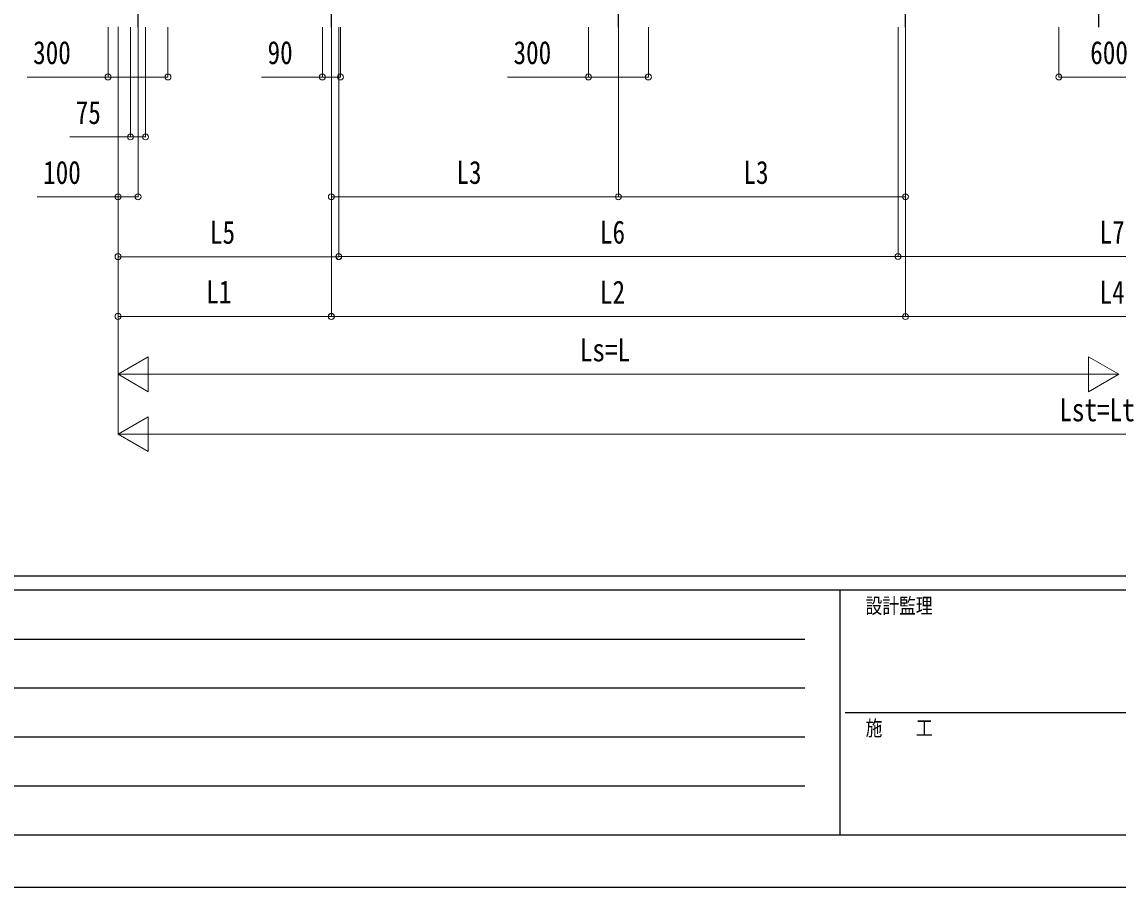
# Model space of a CAD drawing. Units: millimetres, scale not verified, with parts at other scales. Extents: x -14718 to 14718, y -10397 to 10401.
# Drawn here: x -8663 to -3175, y -10389 to -6056 of the extents above; entities that cross this region are included whole.
import ezdxf
from ezdxf.enums import TextEntityAlignment as Align

# ---------------------------------------------------------------- set-up
doc = ezdxf.new("R2010")
doc.units = ezdxf.units.MM
doc.header["$LTSCALE"] = 50
doc.layers.add('0-4_YKK_12', color=2, linetype='Continuous')
doc.layers.add('0-8_YKK_ZWAK', color=7, linetype='Continuous')
doc.layers.add('0-7_YKK_D', color=6, linetype='Continuous', lineweight=18)
doc.styles.add('ＭＳ ゴシック', font='')
doc.styles.get('ＭＳ ゴシック').set_extended_font_data('MS Gothic')

msp = doc.modelspace()

# ---------------------------------------------------------------- linework, layer by layer
at = {"layer": '0-4_YKK_12'}
for p, q in [((-7113.33, -6081.6), (-7113.33, -2493.01)), ((-4239.33, -6081.6), (-4239.33, -2493.01)), ((-8081.33, -6081.6), (-8081.32, -2834.1)), ((-5676.33, -6081.6), (-5676.32, -2834.1)), ((-3271.33, -6081.6), (-3271.32, -2834.1))]:
    msp.add_line(p, q, dxfattribs=at)
at = {"layer": '0-7_YKK_D'}
for p, q in [((-8231.33, -6081.6), (-8231.33, -6332.6)), ((-8181.33, -6079.66), (-8181.33, -7531.6)), ((-8181.33, -6079.66), (-8181.33, -6932.6)), ((-8181.33, -6079.66), (-8181.33, -7821.6)), ((-8181.33, -6079.66), (-8181.33, -8121.6)), ((-8181.33, -6079.66), (-8181.33, -7232.6)), ((-8118.83, -6081.6), (-8118.83, -6632.6)), ((-8081.33, -6082.6), (-8081.33, -6932.6)), ((-8043.83, -6081.6), (-8043.83, -6632.6)), ((-7931.33, -6081.6), (-7931.33, -6332.6)), ((-7158.53, -6081.6), (-7158.53, -6332.6)), ((-7113.33, -6081.6), (-7113.33, -7531.6)), ((-7113.33, -6081.6), (-7113.33, -7532.6)), ((-7113.33, -6081.6), (-7113.33, -6932.6)), ((-7076.33, -6081.6), (-7076.33, -7232.6)), ((-7076.33, -6081.6), (-7076.33, -7231.6)), ((-7068.13, -6081.6), (-7068.13, -6332.6)), ((-5826.33, -6081.6), (-5826.33, -6332.6)), ((-5676.33, -6081.6), (-5676.33, -6932.6)), ((-5676.33, -6082.6), (-5676.33, -6932.6)), ((-5526.33, -6081.6), (-5526.33, -6332.6)), ((-4276.33, -6081.6), (-4276.33, -7231.6)), ((-4276.33, -6081.6), (-4276.33, -7231.6)), ((-4239.33, -6081.6), (-4239.33, -7532.6)), ((-4239.33, -6081.6), (-4239.33, -6932.6)), ((-4239.33, -6081.6), (-4239.33, -7532.6)), ((-3471.33, -6081.6), (-3471.33, -6332.6)), ((-3471.33, -6331.6), (-2871.33, -6331.6)), ((-7113.33, -6931.6), (-5676.33, -6931.6)), ((-5676.33, -6931.6), (-4239.33, -6931.6)), ((-7076.33, -7231.6), (-8181.33, -7231.6)), ((-4276.33, -7230.6), (-7076.33, -7230.6)), ((-4276.33, -7230.6), (-2073.33, -7230.6)), ((-8181.33, -7530.6), (-7113.33, -7530.6)), ((-7113.33, -7531.6), (-4239.33, -7531.6)), ((-2110.33, -7531.6), (-4239.33, -7531.6)), ((-8181.33, -7820.6), (-8029.77, -7733.1)), ((-8029.77, -7908.1), (-8029.77, -7733.1)), ((-3171.33, -7820.6), (-3322.88, -7733.1)), ((-3322.88, -7733.1), (-3322.88, -7908.1)), ((-8181.33, -7820.6), (-8029.77, -7908.1)), ((-8181.33, -7820.6), (-7878.22, -7820.6)), ((-8006.33, -7820.6), (-3346.33, -7820.6)), ((-3171.33, -7820.6), (-3474.44, -7820.6)), ((-3171.33, -7820.6), (-3322.88, -7908.1)), ((-8181.33, -8120.6), (-8029.77, -8033.1)), ((-8029.77, -8208.1), (-8029.77, -8033.1)), ((-8181.33, -8120.6), (-8029.77, -8208.1)), ((-8181.33, -8120.6), (-7878.22, -8120.6)), ((-8006.33, -8120.6), (1656.67, -8120.6))]:
    msp.add_line(p, q, dxfattribs=at)
for points in [[(-7931.33, -6331.6), (-8231.33, -6331.6), (-8636.43, -6331.6)], [(-7068.13, -6331.6), (-7158.53, -6331.6), (-7462.83, -6331.6)], [(-5526.33, -6331.6), (-5826.33, -6331.6), (-6231.43, -6331.6)], [(-8043.83, -6631.6), (-8118.83, -6631.6), (-8423.13, -6631.6)], [(-8081.33, -6931.6), (-8181.33, -6931.6), (-8586.43, -6931.6)]]:
    msp.add_lwpolyline(points, dxfattribs=at)
for centre in [(-8231.33, -6331.6), (-7931.33, -6331.6), (-7158.53, -6331.6), (-7068.13, -6331.6), (-5826.33, -6331.6), (-5526.33, -6331.6), (-3471.33, -6331.6), (-8118.83, -6631.6), (-8043.83, -6631.6), (-8181.33, -6931.6), (-8081.33, -6931.6), (-7113.33, -6931.6), (-5676.33, -6931.6), (-5676.33, -6931.6), (-4239.33, -6931.6), (-8181.33, -7231.6), (-7076.33, -7230.6), (-7076.33, -7231.6), (-4276.33, -7230.6), (-4276.33, -7230.6), (-8181.33, -7530.6), (-7113.33, -7530.6), (-7113.33, -7531.6), (-4239.33, -7531.6), (-4239.33, -7531.6)]:
    msp.add_circle(centre, 14.88, dxfattribs=at)
at = {"layer": '0-8_YKK_ZWAK'}
for p, q in [((13632.57, -8831.6), (-13667.43, -8831.6)), ((-4567.43, -8901.6), (-13667.43, -8901.6)), ((-4567.43, -8901.6), (-4567.43, -10126.6)), ((-17.43, -8901.6), (-4567.43, -8901.6)), ((-13518.68, -9146.6), (-4742.43, -9146.6)), ((-13518.68, -9391.6), (-4742.43, -9391.6)), ((-4541.18, -9514.1), (-17.43, -9514.1)), ((-13518.68, -9636.6), (-4742.43, -9636.6)), ((-13518.68, -9881.6), (-4742.43, -9881.6)), ((-13667.43, -10126.6), (-4567.43, -10126.6)), ((-4567.43, -10126.6), (-17.43, -10126.6))]:
    msp.add_line(p, q, dxfattribs=at)
msp.add_lwpolyline([(-14717.5, -10389.1), (14717.5, -10389.1), (14717.5, 10400.9), (-14717.5, 10400.9)], close=True, dxfattribs=at)

# ---------------------------------------------------------------- texts
at = {"layer": '0-7_YKK_D', "style": 'ＭＳ ゴシック', "width": 0.8}
for s, p in [('300', (-8606.43, -6301.6)), ('90', (-7432.83, -6301.6)), ('300', (-6201.43, -6301.6)), ('600', (-3314.13, -6301.6)), ('75', (-8393.13, -6601.6)), ('100', (-8556.43, -6901.6)), ('L3', (-6487.23, -6901.6)), ('L3', (-5050.23, -6901.6)), ('L5', (-7721.23, -7201.6)), ('L6', (-5768.73, -7200.6)), ('L7', (-3267.23, -7200.6)), ('L1', (-7739.73, -7500.6)), ('L2', (-5768.73, -7501.6)), ('L4', (-3267.23, -7501.6)), ('Ls=L', (-5869.53, -7790.6)), ('Lst=Lt', (-3468.83, -8090.6))]:
    msp.add_text(s, height=115.5, dxfattribs=at).set_placement(p, align=Align.BOTTOM_LEFT)
at = {"layer": '0-8_YKK_ZWAK', "style": 'ＭＳ ゴシック', "width": 0.8}
for s, p in [('設計監理', (-4439.1, -9041.6)), ('施\u3000\u3000工', (-4439.1, -9654.1))]:
    msp.add_text(s, height=76.98, dxfattribs=at).set_placement(p, align=Align.BOTTOM_LEFT)

doc.saveas('drawing.dxf')
